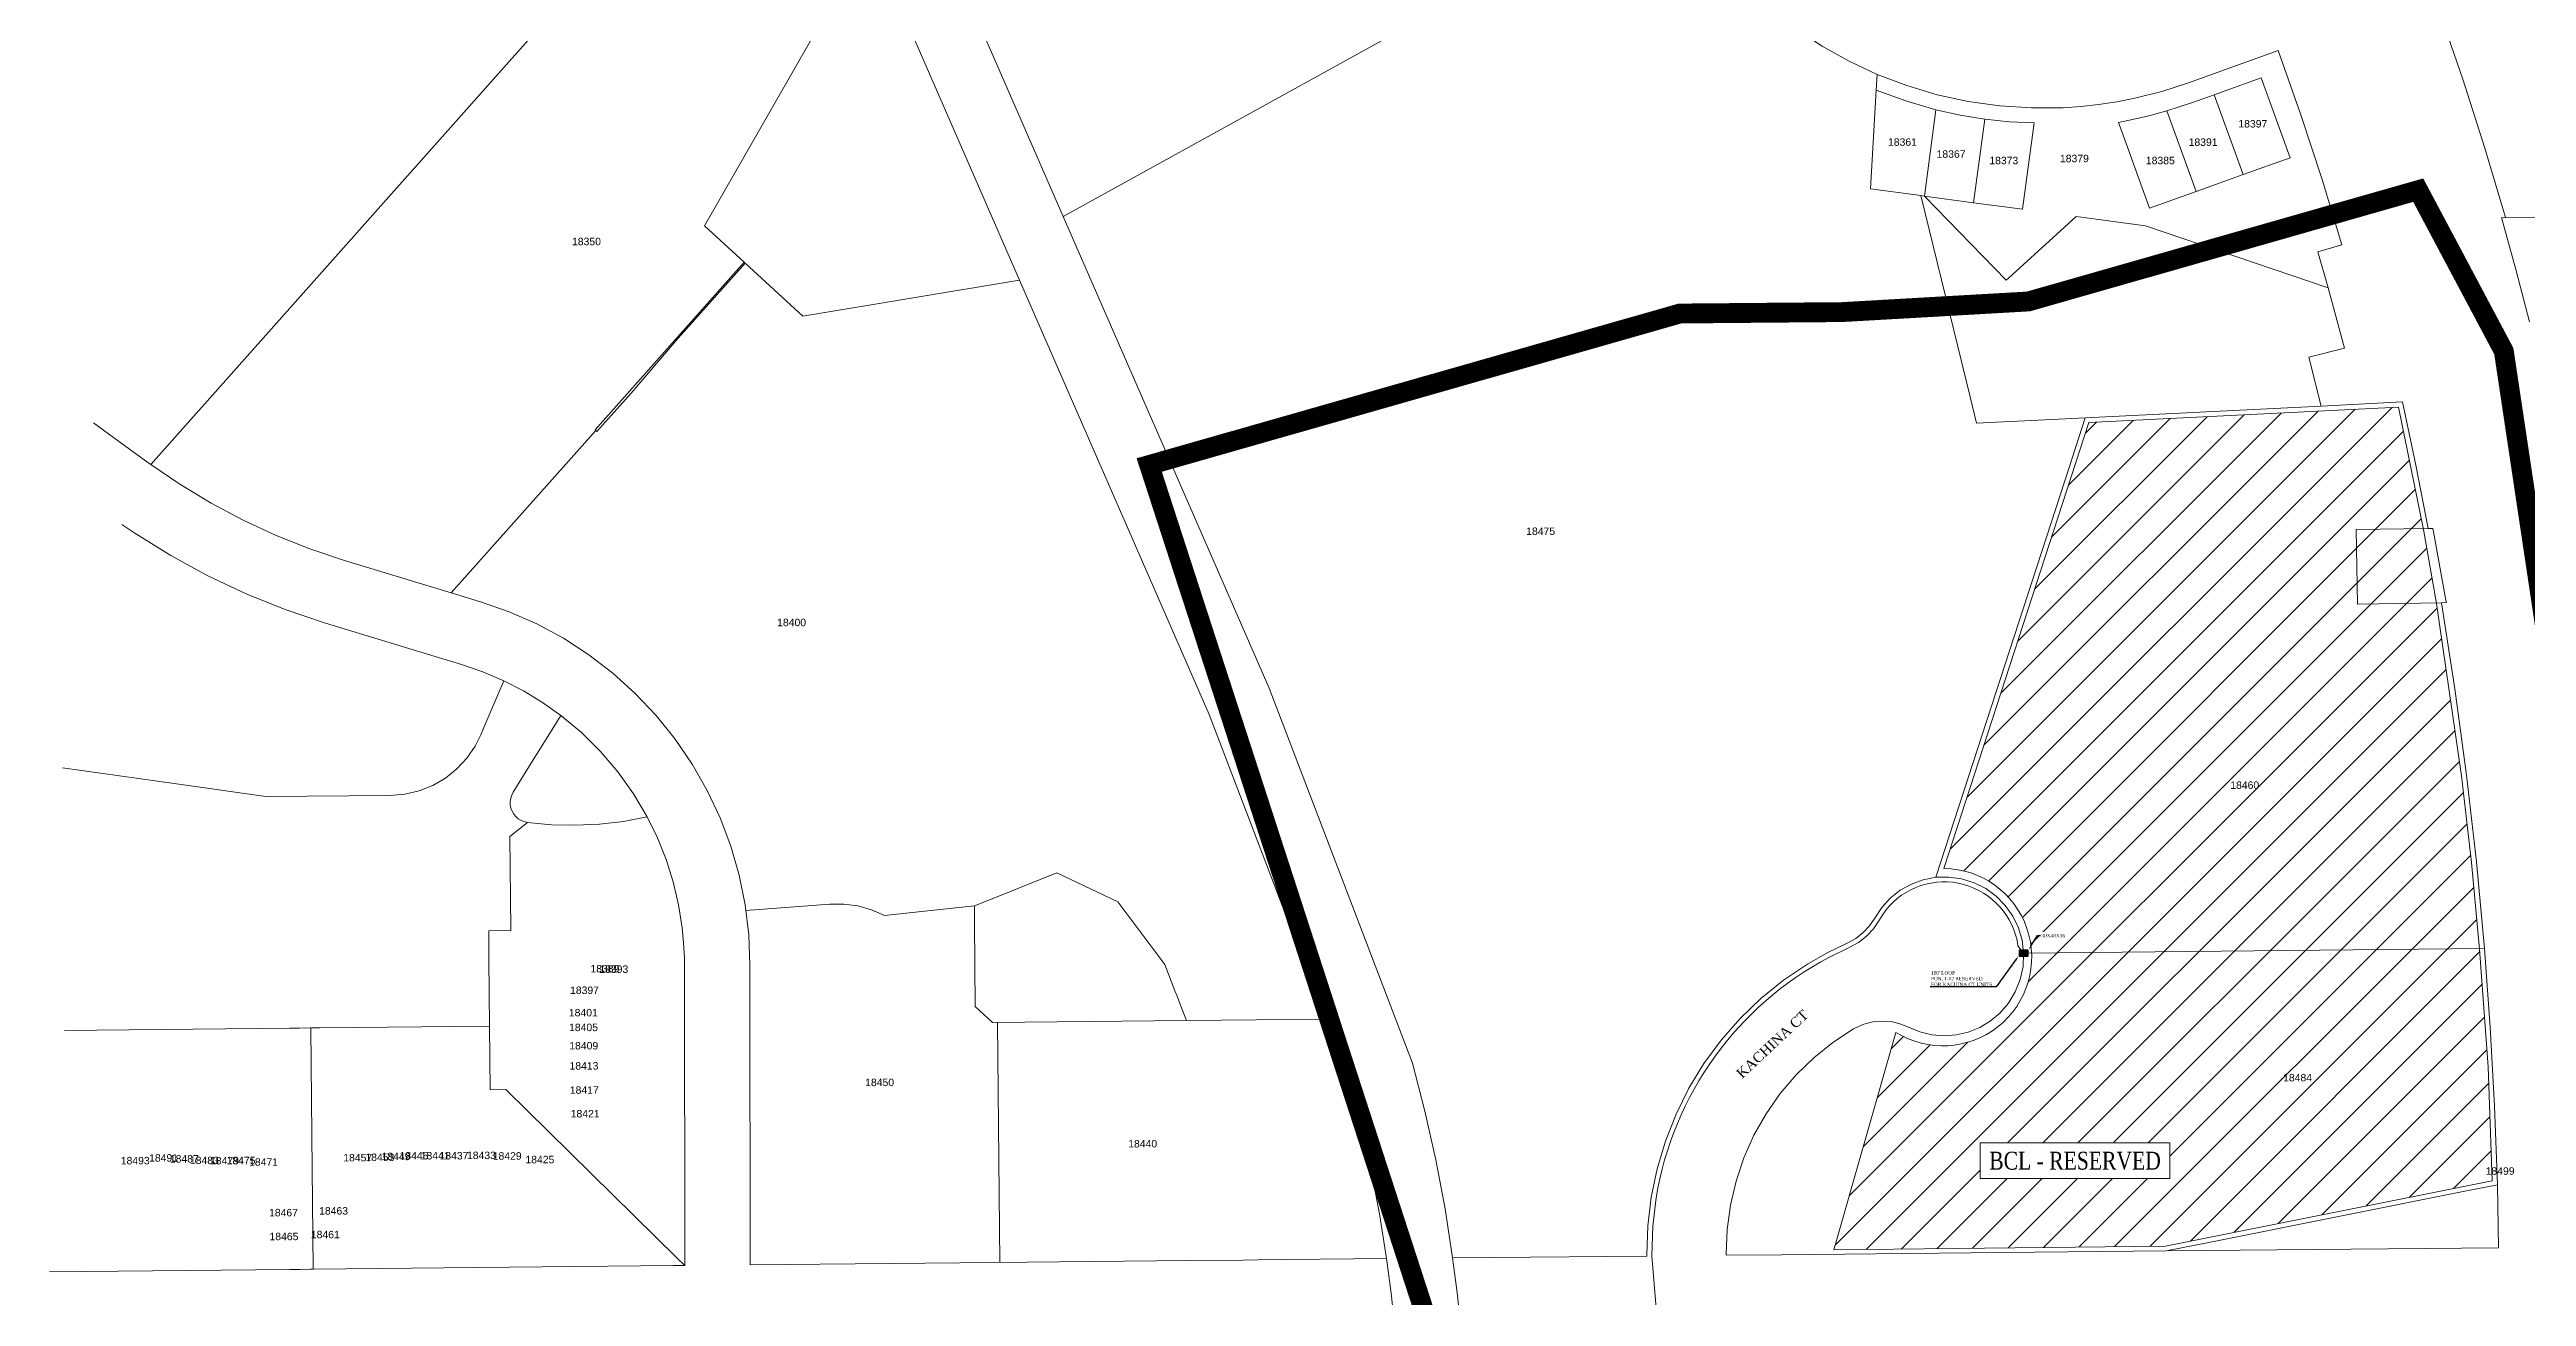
# Model space of a CAD drawing. Header units: feet. Extents: x 865220 to 2821149, y -2240498 to 944432.
# Drawn here: x 2809917 to 2812411, y 941861 to 943117 of the extents above; entities that cross this region are included whole.
import ezdxf
from ezdxf import colors
from ezdxf.entities.mleader import LeaderData, LeaderLine
from ezdxf.enums import TextEntityAlignment as Align
from ezdxf.lldxf.tags import DXFTag
from ezdxf.math import Vec2, Vec3

# ---------------------------------------------------------------- set-up
doc = ezdxf.new("R2010")
doc.units = ezdxf.units.FT
doc.header["$LTSCALE"] = 0.015
doc.header["$MEASUREMENT"] = 0
for name, color, linetype in [('288A', 112, '288A'), ('Dakota County Addresses', 7, 'Continuous'), ('Dakota County Parcels', 7, 'Continuous'), ('DETAIL', 7, 'Continuous'), ('NOTES', 7, 'Continuous'), ('STREET NAME', 7, 'Continuous'), ('TELEPHONE STRUCT-PROP', 6, 'Continuous')]:
    doc.layers.add(name, color=color, linetype=linetype)
doc.layers.add('RUNNING LINE (UNDERGROUND)', color=10, linetype='Continuous', lineweight=40)
doc.layers.add('WORK BOUNDARY', color=110, linetype='Continuous', lineweight=40)
doc.styles.add('Dimensions 100', font='arial.ttf')
doc.styles.add('Line', font='txt.shx', dxfattribs={"height": 3})
doc.styles.add('SIMPLEX', font='times.ttf', dxfattribs={"width": 0.8})
doc.styles.get("Standard").update_dxf_attribs({"font": 'times.ttf'})
doc.styles.add('Utilities', font='arial.ttf', dxfattribs={"height": 2.5})
tags = doc.linetypes.add('288A', pattern='A,80,-5,["288A",Line,S=1.5,R=0,X=0,Y=-1.5],-24', length=109).pattern_tags.tags
tags[6] = DXFTag(74, 10)

# ---------------------------------------------------------------- blocks, each defined once
blk = doc.blocks.new('ACMAP_ANN_TEMPLATE_Dakota County Addresses')
at = {"layer": 'Dakota County Addresses', "style": 'Dimensions 100'}
blk.add_attdef('DakotaCountyAddress', text='', height=50, dxfattribs=at).set_placement((0, 0), align=Align.CENTER)
blk = doc.blocks.new('NEW HH')
at = {"ltscale": 40, "true_color": 0xffffff}
h = blk.add_hatch(color=7, dxfattribs=at)
h.dxf.hatch_style = 1
h.paths.add_polyline_path([(-0.06105542969374866, -0.03052771484690631, 0.4142135623730951), (-0.04579157227031772, -0.04579157227033726), (0.04579157227026798, -0.04579157227033726, 0.4142135623730951), (0.06105542969369893, -0.03052771484690631), (0.06105542969369893, 0.03052771484699512, 0.4142135623736632), (0.04579157227023838, 0.04579157227042607), (-0.04579157227034732, 0.04579157227024844, 0.414213562372527), (-0.06105542969374866, 0.03052771484681749)])
at = {"layer": 'RUNNING LINE (UNDERGROUND)', "color": 6, "lineweight": 0, "const_width": 0.005, "flags": 128}
blk.add_lwpolyline([(-0.06105542969374866, 0.03052771484681749), (-0.06105542969374866, -0.03052771484690631, 0.414213562373095), (-0.04579157227031772, -0.04579157227033726), (0.04579157227026798, -0.04579157227033726, 0.414213562373095), (0.06105542969369893, -0.03052771484690631), (0.06105542969369893, 0.03052771484699512, 0.414213562373095), (0.04579157227026798, 0.04579157227042607), (-0.04579157227031772, 0.04579157227024844, 0.414213562373095)], format="xyb", close=True, dxfattribs=at)
at = {"layer": 'TELEPHONE STRUCT-PROP', "color": 18, "true_color": 0x000000, "style": 'Utilities'}
blk.add_text('HH', height=0.05, dxfattribs=at).set_placement((-2.486899575160351e-14, -4.440892098500626e-14), align=Align.MIDDLE_CENTER)

msp = doc.modelspace()

# ---------------------------------------------------------------- hatches: boundary and pattern name
at = {"layer": 'NOTES', "ltscale": 100}
h = msp.add_hatch(dxfattribs=at)
h.set_pattern_fill('ANSI31', color=5, scale=200)
h.set_pattern_definition([(45, (0, 0), (-17.67766952966369, 17.67766952966369), [])])
edge = h.paths.add_edge_path()
edge.add_arc((2811823.531900311, 942202.5702931196), 89.32654450054983, -122.01079658549872, 89.36596977052028, ccw=False)
edge.add_line((2811776.181769785, 942126.8260082422), (2811713.722273948, 941907.9198131808))
edge.add_line((2811713.722273948, 941907.9198131808), (2812047.716440373, 941911.6494140569))
edge.add_line((2812047.716440373, 941911.6494140569), (2812376.66353693, 941977.3164067514))
edge.add_line((2812376.66353693, 941977.3164067514), (2812372.61251973, 942092.0253486758))
edge.add_line((2812372.61251973, 942092.0253486758), (2812363.97565, 942210.6882744652))
edge.add_line((2812363.97565, 942210.6882744652), (2812355.725407891, 942297.983828557))
edge.add_line((2812355.725407891, 942297.983828557), (2812345.72918039, 942385.0753253772))
edge.add_line((2812345.72918039, 942385.0753253772), (2812320.495398729, 942558.6669893662))
edge.add_line((2812320.495398729, 942558.6669893662), (2812307.281731389, 942633.3176653084))
edge.add_line((2812307.281731389, 942633.3176653084), (2812282.359153914, 942756.4362299441))
edge.add_line((2812282.359153914, 942756.4362299441), (2811970.377581402, 942740.8488815483))
edge.add_line((2811970.377581402, 942740.8488815483), (2811824.520360091, 942291.8913684584))
edge = h.paths.add_edge_path()
edge.add_line((2811907.910289391, 941389.6446219619), (2811957.850479385, 941403.6758497447))
edge.add_line((2811957.850479385, 941403.6758497447), (2812020.367853585, 941465.5268744095))
edge.add_line((2812020.367853585, 941465.5268744095), (2812084.65269299, 941450.0272139836))
edge.add_line((2812084.65269299, 941450.0272139836), (2812149.931542415, 941443.4673382636))
edge.add_line((2812149.931542415, 941443.4673382636), (2812196.387883647, 941456.268197336))
edge.add_line((2812196.387883647, 941456.268197336), (2812259.581083691, 941519.5937957424))
edge.add_line((2812259.581083691, 941519.5937957424), (2812308.375223604, 941546.6207368033))
edge.add_line((2812308.375223604, 941546.6207368033), (2812365.693296203, 941547.3332454719))
edge.add_line((2812365.693296203, 941547.3332454719), (2812363.113884781, 941754.7636066456))
edge.add_line((2812363.113884781, 941754.7636066456), (2811608.96125067, 941747.3634697155))
edge.add_arc((2811868.721036449, 941776.8869044078), 261.4321699870367, 186.4842228581033, 245.0464453503007)
edge.add_arc((2811584.891675707, 941217.6842251945), 365.9390698502999, 28.028803755568617, 61.69145382223911, ccw=False)

# ---------------------------------------------------------------- linework, layer by layer
at = {"layer": '288A', "lineweight": 5, "ltscale": 50, "flags": 128}
msp.add_lwpolyline([(2813070.424256932, 938894.8253716899), (2813053.581821398, 938890.314079932), (2812965.596222688, 938890.7915171762), (2812875.607347521, 938891.238310762, -0.08432377265776943), (2812816.427410745, 938901.4886930747), (2812801.092475996, 938907.4563053129), (2812784.03166072, 938916.2560737843), (2812767.984156065, 938926.7910127344), (2812753.227351132, 938938.8626130434), (2812738.549860266, 938952.2097327133), (2812686.718042473, 938999.3435024512, 0.1852730655114057), (2812555.25784195, 939050.5322158342), (2812510.773239149, 939050.75347308), (2812407.699962254, 939051.2640303061), (2812381.327872414, 939052.3032534786, -0.1610922281270414), (2812156.969629846, 939145.3038394832), (2812139.065548797, 939161.7757317314), (2812122.177761864, 939179.4054585617), (2812105.454759574, 939199.3157716253), (2812090.695010146, 939219.4663789548), (2812077.292090476, 939240.4440278363), (2812022.633510251, 939332.5108602142), (2811974.141536831, 939414.190201575), (2811831.217937382, 939654.9291202029), (2811785.27902358, 939732.3110288078), (2811729.131965912, 939826.8880687343), (2811701.990269947, 939872.6025057855), (2811702.803425546, 939881.0268270199), (2811714.142491591, 939881.9438836472), (2811795.997005475, 939930.5396148523, 0.2680204782652348), (2811897.306751751, 940111.1062258543), (2811896.188700615, 940201.0888917042), (2811892.589432993, 940490.551455397), (2811891.746927013, 940550.6743207888), (2811889.539662661, 940728.581717298), (2811889.194291607, 940756.4158716594), (2811888.223142273, 940783.2638451151), (2811885.973330684, 940810.0946138912), (2811882.467612119, 940836.6705429822), (2811878.620962197, 940865.8309828906), (2811876.172323499, 940895.0326999362), (2811875.110782407, 940924.3721198558), (2811874.782079526, 940950.8677202261), (2811871.291391447, 941231.8752700016), (2811870.980752022, 941257.2579665352), (2811869.394414059, 941282.0698644046, 0.2336249084927929), (2811751.674338715, 941464.2931622773), (2811704.949466321, 941492.1848896364), (2811680.692956457, 941508.1171724717, -0.2191427037665804), (2811542.68401581, 941752.0555297727), (2811530.312697667, 941901.6357449588), (2811531.249739103, 941931.5594255353), (2811534.665465025, 941960.1631046, -0.2351897430703108), (2811709.169638763, 942202.5443772532), (2811729.854647492, 942212.5538995907), (2811738.552792761, 942217.287142071), (2811746.596847941, 942223.5443919941), (2811753.521915372, 942231.0236139729), (2811765.862630439, 942249.7161501135, -0.6600551345867091), (2811899.072611632, 942214.0194530609), (2811904.767304047, 942206.5366717827)], format="xyb", dxfattribs=at)
at = {"layer": 'Dakota County Parcels', "lineweight": 5}
for p, q in [((2810486.345199396, 943224.7776863177), (2810018.770281129, 942698.5159087006)), ((2810753.097082353, 943206.0868753244), (2810893.612262632, 942884.2305113648)), ((2811406.727555514, 943207.6374432046), (2810937.576820415, 942948.4550523956)), ((2810683.073701807, 943125.3764459912), (2810576.323666461, 942939.0033271734)), ((2812070.736470961, 943082.9339412462), (2812161.133731432, 943115.4848433856)), ((2811757.310032871, 943091.5928452734), (2811756.35986262, 943075.7402939249)), ((2812144.095337244, 943088.0971261088), (2812096.756500643, 943071.0509950195)), ((2812173.058839794, 943007.6624662888), (2812144.095337244, 943088.0971261088)), ((2811756.35986262, 943075.7402939249), (2811750.399298944, 942976.2926496912)), ((2812049.122677074, 943054.7059190844), (2812073.830263543, 943062.7955457915)), ((2812096.756500643, 943071.0509950195), (2812073.830263543, 943062.7955457915)), ((2812125.720003803, 942990.61633568), (2812096.756500643, 943071.0509950195)), ((2811804.772145732, 942968.9687732358), (2811816.490319347, 943055.9652484257)), ((2811854.190293838, 942962.3123052542), (2811865.532007789, 943046.5139978763)), ((2811903.608442028, 942955.6558118437), (2811915.322050745, 943042.6184010257)), ((2812000.377876169, 943043.2465317671), (2812009.684110823, 943044.9904107128)), ((2812004.999886431, 943030.4107751932), (2812000.377876169, 943043.2465317671)), ((2812078.34350915, 942973.556665973), (2812049.122677074, 943054.7059190844)), ((2812031.540893587, 942956.7036269207), (2812004.999886431, 943030.4107751932)), ((2812125.720003803, 942990.61633568), (2812173.058839794, 943007.6624662888)), ((2812078.34350915, 942973.556665973), (2812125.720003803, 942990.61633568)), ((2811750.399298944, 942976.2926496912), (2811801.16513628, 942969.4546360348)), ((2811801.16513628, 942969.4546360348), (2811850.949238829, 942766.672127099)), ((2811801.16513628, 942969.4546360348), (2811804.772145732, 942968.9687732358)), ((2811804.772145732, 942968.9687732358), (2811887.262646988, 942884.3735767689)), ((2811804.772145732, 942968.9687732358), (2811854.190293838, 942962.3123052542)), ((2811854.190293838, 942962.3123052542), (2811903.608442028, 942955.6558118437)), ((2812031.540893587, 942956.7036269207), (2812078.34350915, 942973.556665973)), ((2810616.167480978, 942902.4828803514), (2810576.323666461, 942939.0033271734)), ((2810937.579853953, 942948.4540028435), (2811144.981097951, 942473.3923032891)), ((2811938.317251572, 942930.7329188709), (2811957.735180068, 942948.3650992375)), ((2811957.735180068, 942948.3650992375), (2811977.77257766, 942945.6661173564)), ((2811977.77257766, 942945.6661173564), (2812027.416387215, 942938.9792364289)), ((2812027.416387215, 942938.9792364289), (2812211.537676734, 942876.6764215131)), ((2811889.383983223, 942886.299835549), (2811938.317251572, 942930.7329188709)), ((2812225.178455602, 942919.9280709226), (2812201.184111438, 942912.9185739432)), ((2812211.537676734, 942876.6764215131), (2812201.184111438, 942912.9185739432)), ((2810466.092290017, 942733.5267783937), (2810616.167480978, 942902.4828803514)), ((2810617.140461002, 942901.5910568212), (2810549.888252133, 942825.8778606218)), ((2810617.140461002, 942901.5910568212), (2810616.167480978, 942902.4828803514)), ((2810675.427566315, 942848.1656979148), (2810617.140461002, 942901.5910568212)), ((2810675.427566315, 942848.1656979148), (2810893.612262632, 942884.2305113648)), ((2811084.506939265, 942446.9775390935), (2810893.612262632, 942884.2305113648)), ((2811887.262646988, 942884.3735767689), (2811889.383983223, 942886.299835549)), ((2812227.859330093, 942815.9001871806), (2812211.537676734, 942876.6764215131)), ((2810549.888252133, 942825.8778606218), (2810502.262031424, 942770.5778252792)), ((2812227.859330093, 942815.9001871806), (2812192.035809658, 942806.6606107813)), ((2812204.281288245, 942757.5415112537), (2812192.035809658, 942806.6606107813)), ((2810502.262031424, 942770.5778252792), (2810467.918782035, 942731.9138697174)), ((2811850.949238829, 942766.672127099), (2811857.445156217, 942740.2127304387)), ((2811912.649389293, 942742.9708786805), (2812204.281288245, 942757.5415112537)), ((2812204.281288245, 942757.5415112537), (2812286.406236647, 942761.6446686281)), ((2810321.308640421, 942569.3513420906), (2810466.697839784, 942732.9888814215)), ((2810466.697839784, 942732.9888814215), (2810466.092290017, 942733.5267783937)), ((2810466.697839784, 942732.9888814215), (2810467.918782035, 942731.9138697174)), ((2811857.445156217, 942740.2127304387), (2811877.426477851, 942741.2110464957)), ((2811877.426477851, 942741.2110464957), (2811912.649389293, 942742.9708786805)), ((2810018.770281129, 942698.5159087006), (2810014.43153349, 942701.6598996755)), ((2812239.59701112, 942633.0732324694), (2812240.811962438, 942558.091445369)), ((2812316.931424676, 942634.3262942804), (2812312.19450466, 942634.2495568891)), ((2810321.308640421, 942569.3513420906), (2810213.688322735, 942602.1162303735)), ((2810350.636122906, 942560.4226751451), (2810321.308640421, 942569.3513420906)), ((2812240.811962438, 942558.091445369), (2812325.432303642, 942559.4625491176)), ((2812325.432303642, 942559.4625491176), (2812330.450936688, 942559.5439014602)), ((2810331.415813881, 942497.2910612721), (2810194.467915123, 942538.9846147087)), ((2811144.981097951, 942473.3923032891), (2811289.203588182, 942095.7820468259)), ((2811084.506939265, 942446.9775390935), (2811225.644019487, 942078.0468283158)), ((2810134.349706206, 942364.3854969789), (2810259.751211189, 942365.4336466577)), ((2810380.369642778, 942323.8856844839), (2810397.920287259, 942338.2782838207)), ((2810992.613853552, 942258.1051297721), (2810930.935688464, 942287.3082269293)), ((2811039.70763093, 942195.2739078936), (2810992.613853552, 942258.1051297721)), ((2810617.998699912, 942249.6339413349), (2810702.402268244, 942255.9769757066)), ((2810848.137649126, 942254.0981809136), (2810757.505593462, 942244.4910613385)), ((2810381.301188019, 942229.230744337), (2810358.924747593, 942229.0106174324)), ((2812368.958543084, 942211.1050302137), (2811904.767304047, 942206.5366717775)), ((2810556.401570394, 941891.9700262856), (2810556.064428044, 942194.4212555673)), ((2810849.00862381, 942152.9432352905), (2810866.344990167, 942136.6851974402)), ((2811061.728513644, 942138.7379222598), (2810866.344990167, 942136.6851974402)), ((2810873.733279792, 941895.093680301), (2810871.355040193, 942136.7378217701)), ((2811061.728513644, 942138.7379222598), (2811201.862985767, 942140.2101936277)), ((2810359.869643735, 942133.0215930392), (2810360.499276394, 942069.0326748986)), ((2811733.479452461, 942130.2708896671), (2811735.491757162, 942131.4003231351)), ((2810376.200477608, 942069.1872087766), (2810360.499276394, 942069.0326748986)), ((2812381.810430592, 941973.2452150371), (2812382.982599873, 941909.9500054133)), ((2812382.982599873, 941909.9500054133), (2812048.238262297, 941906.654929341)), ((2810622.393565382, 941892.61959836), (2810868.723052434, 941895.044354235)), ((2810868.723052434, 941895.044354235), (2811064.108049608, 941896.9676012818)), ((2811525.306231318, 941901.5075139266), (2811329.711168146, 941899.582127319)), ((2811525.306231318, 941901.5075139266), (2811525.293383236, 941902.817405795)), ((2811605.293398476, 941902.2948459547), (2811605.280452104, 941903.6045370188))]:
    msp.add_line(p, q, dxfattribs=at)
for points in [[(2810937.576820415, 942948.4550523956), (2810734.629225409, 943413.3180194844), (2810701.594990715, 943488.984841564), (2810495.852941636, 943960.2486472961), (2810491.852146315, 943969.4126785335), (2810454.001148895, 944056.1125745636)], [(2811606.191246692, 943199.070368116), (2811627.904603032, 943176.742736594), (2811651.177291725, 943156.0455163319), (2811675.88719603, 943137.0873099838), (2811701.904657852, 943119.9675952543), (2811729.093158066, 943104.776202881), (2811757.310032871, 943091.5928452734)], [(2812390.023636532, 942947.438162015), (2812369.253617987, 943017.2509882536), (2812346.972802423, 943086.5964262236), (2812323.191693274, 943155.4417854745)], [(2812225.178455602, 942919.9280709226), (2812205.234427693, 942985.5679709774), (2812183.882891987, 943050.7636208658), (2812161.133731432, 943115.4848433856)], [(2811757.310032871, 943091.5928452734), (2811787.180296408, 943080.2239978511), (2811817.812555858, 943071.1054446746), (2811849.037545028, 943064.2875725713), (2811880.682722417, 943059.8080553834), (2811912.573224695, 943057.691645806), (2811944.532832914, 943057.9500385833)], [(2812016.892741573, 943067.4271692645), (2812044.067484098, 943074.3024945718), (2812070.736470961, 943082.9339412462)], [(2811756.35986262, 943075.7402939249), (2811786.072995053, 943064.7821445104), (2811816.490319347, 943055.9652484257)], [(2811944.532832914, 943057.9500385833), (2811962.39290567, 943059.1319161032), (2811980.18831023, 943061.0561328132)], [(2811980.18831023, 943061.0561328132), (2811998.609560731, 943063.8439316985), (2812016.892741573, 943067.4271692645)], [(2811816.490319347, 943055.9652484257), (2811840.878450315, 943050.550985967), (2811865.532007789, 943046.5139978763)], [(2811865.532007789, 943046.5139978763), (2811890.372329876, 943043.8670805481), (2811915.322050745, 943042.6184010257)], [(2812009.684110823, 943044.9904107128), (2812029.514312672, 943049.3979078953), (2812049.122677074, 943054.7059190844)], [(2812414.080687307, 942842.393980534), (2812400.404327893, 942895.0089322005), (2812385.876139909, 942947.3950730723)], [(2812424.083178464, 942947.7755260181), (2812385.930667772, 942947.1984549996)], [(2812312.19450466, 942634.2495568891), (2812299.793266192, 942698.0492058408), (2812286.405300748, 942761.6491146435)], [(2810014.43153349, 942701.6598996755), (2809986.152158401, 942722.3256753546), (2809961.004472791, 942740.7029045236)], [(2811966.688960504, 942745.6753454779), (2811950.789275365, 942696.7597750735), (2811816.275974136, 942282.9278293077)], [(2810213.688322735, 942602.1162303735), (2810178.955558647, 942613.7424740244), (2810144.913358107, 942627.2577628132), (2810111.664374666, 942642.6213416916), (2810079.308869952, 942659.7868821297), (2810047.944411319, 942678.7026217927), (2810018.770281129, 942698.5159087006)], [(2810194.467915123, 942538.9846147087), (2810154.104795081, 942552.5670549248), (2810114.598612301, 942568.470692036), (2810076.082725843, 942586.641840962), (2810038.687151884, 942607.0191622612), (2810002.538124811, 942629.5338692714), (2809989.635974062, 942638.2987969492)], [(2812312.19450466, 942634.2495568891), (2812287.784584694, 942633.8540541616), (2812239.59701112, 942633.0732324694)], [(2812330.450938342, 942559.5438916732), (2812330.028396124, 942562.0442678083), (2812317.61726045, 942630.7624763299), (2812316.931424526, 942634.3262950603)], [(2810622.056941739, 942194.4947762091), (2810620.806078041, 942224.9568047312), (2810617.136355218, 942255.2228415806), (2810611.071024522, 942285.1011217397), (2810602.648515729, 942314.402337027), (2810591.922193657, 942342.9408355218), (2810578.960020022, 942370.5357978542), (2810563.844122876, 942397.0123828512), (2810546.670276212, 942422.2028354008), (2810527.547293161, 942445.9475492511), (2810506.596336536, 942468.096078356), (2810483.950151185, 942488.5080900278), (2810459.752222877, 942507.054254153), (2810434.155869196, 942523.6170625698), (2810407.323268139, 942538.0915736158), (2810379.424430545, 942550.3860770625), (2810350.636122906, 942560.4226751451)], [(2812325.432303642, 942559.4625491176), (2812338.931015849, 942472.7179522302), (2812350.687993228, 942385.7201731477), (2812360.698510179, 942298.5041804102), (2812368.958543084, 942211.1050302137)], [(2810374.076010005, 942480.8569184553), (2810353.042500353, 942489.8438820962), (2810331.415813881, 942497.2910612721)], [(2810350.965707962, 942426.3737249535), (2810354.145402412, 942433.8700281207), (2810374.076010005, 942480.8569184553)], [(2810374.076010005, 942480.8569184553), (2810394.043344288, 942470.5796305474), (2810413.233107292, 942458.9147225369), (2810431.549025956, 942445.9207160596)], [(2810431.549025956, 942445.9207160596), (2810416.795276528, 942422.1477161881), (2810411.138995183, 942413.0336356771), (2810405.482713854, 942403.9195551809), (2810383.589868617, 942368.6432636988)], [(2810431.549025956, 942445.9207160596), (2810452.281596412, 942428.6313761596), (2810471.467821133, 942409.6406013493), (2810488.968532857, 942389.0861412336), (2810504.656790192, 942367.1170875814), (2810518.418798388, 942343.8927929599)], [(2810350.965707962, 942426.3737249535), (2810350.125654092, 942424.4498507541), (2810345.360298184, 942415.169030187), (2810337.006269226, 942402.9726254467), (2810326.945313368, 942392.1412241173), (2810315.397340271, 942382.9115760301), (2810302.614762397, 942375.4854203064), (2810288.876977865, 942370.0250758429), (2810274.484263447, 942366.6498933483), (2810259.751211189, 942365.4336466577)], [(2809929.69145158, 942393.0582515609), (2810044.504891389, 942376.9727161874), (2810134.349706206, 942364.3854969789)], [(2810383.589868617, 942368.6432636988), (2810382.080740646, 942365.6894466106), (2810381.080605586, 942362.5268159707), (2810380.616976965, 942359.2423751999), (2810380.70260913, 942355.9264786777), (2810381.335146353, 942352.6703461122), (2810382.497187644, 942349.5635531296), (2810384.156765456, 942346.6915670384), (2810386.268225105, 942344.1333956805), (2810388.773480711, 942341.9594138686), (2810391.603613141, 942340.2294274506), (2810394.680765965, 942338.9910280567), (2810397.920287259, 942338.2782838207)], [(2810397.920287259, 942338.2782838207), (2810422.056633678, 942335.9189614591), (2810446.300170353, 942335.302074333), (2810470.525272117, 942336.4308190208), (2810494.60640934, 942339.2993466158), (2810518.418798388, 942343.8927929599)], [(2810518.418798388, 942343.8927929599), (2810528.796989898, 942322.6828145396), (2810537.567580744, 942300.7591566343), (2810544.681906678, 942278.2434643072), (2810550.100493357, 942255.2606675003), (2810553.793275389, 942231.938287982), (2810555.237086261, 942216.9487086062), (2810555.966464409, 942201.9546577197), (2810556.064428044, 942194.4212555673)], [(2810380.369642778, 942323.8856844839), (2810381.285224384, 942230.8535361749), (2810381.301188019, 942229.230744337)], [(2810930.935688464, 942287.3082269293), (2810854.221085464, 942256.5382440959), (2810848.137649126, 942254.0981809136)], [(2811904.767304047, 942206.5366717775), (2811903.18387815, 942219.5345304061), (2811899.501187366, 942232.099933536), (2811893.81790692, 942243.8961995293), (2811886.286316547, 942254.60725527), (2811877.108220187, 942263.9461051163), (2811866.529538834, 942271.6625207823), (2811854.833721238, 942277.5497460116), (2811842.334149064, 942281.4500365269), (2811829.365740054, 942283.2588865955), (2811816.275974136, 942282.9278293077)], [(2811780.543944275, 942270.0042488922), (2811770.475099998, 942262.0750906181), (2811761.801528892, 942252.6399255667), (2811754.745800441, 942241.9408662294)], [(2811816.275974136, 942282.9278293077), (2811803.724827514, 942280.5503731568), (2811791.712065745, 942276.2055907969), (2811780.543944275, 942270.0042488922)], [(2810757.505593462, 942244.4910613385), (2810744.473480991, 942250.2466220234), (2810730.7647352, 942254.1238276635), (2810716.648586955, 942256.0465324495), (2810702.402268244, 942255.9769757066)], [(2810848.137649126, 942254.0981809136), (2810848.18870512, 942248.1691632879), (2810848.281550928, 942237.3838681777), (2810849.00862381, 942152.9432352905)], [(2811727.569439814, 942217.0027232778), (2811735.804717223, 942221.4840884034), (2811743.205051131, 942227.2406052027), (2811749.574860693, 942234.1201367241), (2811754.745800441, 942241.9408662294)], [(2810358.924747593, 942229.0106174324), (2810359.055624209, 942215.7151081648), (2810359.20325279, 942200.7174447526), (2810359.869643735, 942133.0215930392)], [(2811686.982098223, 942195.643106566), (2811706.915189353, 942207.0080849354), (2811727.569439814, 942217.0027232778)], [(2812368.958543084, 942211.1050302137), (2812374.723251319, 942131.9030546334), (2812379.007712018, 942052.607228664), (2812381.810430592, 941973.2452150371)], [(2810622.056941739, 942194.4947762091), (2810622.061268406, 942190.6274096009), (2810622.072486274, 942180.6238721956), (2810622.393565382, 941892.61959836)], [(2811039.70763093, 942195.2739078936), (2811050.084422232, 942168.6327933942), (2811052.234910273, 942163.1112933506), (2811056.715518142, 942151.608230171), (2811061.728513644, 942138.7379222598)], [(2811525.293383236, 941902.817405795), (2811526.259043627, 941931.934824941), (2811529.713486655, 941960.8627254788), (2811535.631356406, 941989.3887737889), (2811543.969215179, 942017.3035858881), (2811554.665862305, 942044.4022643056), (2811567.642783382, 942070.4859020722), (2811582.804726568, 942095.3630427208), (2811600.040401733, 942118.8510855634), (2811619.223297354, 942140.7776260313), (2811640.212609116, 942160.9817211677), (2811662.854273416, 942179.3150708836), (2811686.982098223, 942195.643106566)], [(2811880.630442274, 942146.0746664193), (2811889.412495877, 942156.1874247056), (2811896.384151053, 942167.6236990292), (2811901.3499585, 942180.0628751938), (2811904.170702547, 942193.156222773), (2811904.767304047, 942206.5366717775)], [(2811735.491757162, 942131.4003231351), (2811743.936914539, 942135.0851570007), (2811752.861114976, 942137.3780439135), (2811762.036572493, 942138.2204590153), (2811771.229087894, 942137.590900087), (2811780.204026591, 942135.5054362987), (2811788.732307536, 942132.0172981259)], [(2811788.732307536, 942132.0172981259), (2811800.186442729, 942127.2988878537), (2811812.23172762, 942124.4054953319), (2811824.579303532, 942123.406507184), (2811836.933062534, 942124.3258802008), (2811848.996748418, 942127.141566829), (2811860.481061236, 942131.7860439506), (2811871.11059501, 942138.1479320799), (2811880.630442274, 942146.0746664193)], [(2809931.811362379, 942128.8085767825), (2810158.552404813, 942131.0402382065), (2810168.550838615, 942131.1386575263), (2810179.901582274, 942131.2503797833)], [(2810179.901582274, 942131.2503797833), (2810188.547581446, 942131.3354701076), (2810359.869643735, 942133.0215930392)], [(2810179.901582274, 942131.2503797833), (2810180.964366029, 942023.2660646748), (2810182.292825463, 941888.2873484504)], [(2811605.280452104, 941903.6045370188), (2811606.218945603, 941928.3723640975), (2811609.511732627, 941952.9382670496), (2811615.128885812, 941977.078971864), (2811623.019352133, 942000.5750691157), (2811633.111416946, 942023.2130080138), (2811645.313355755, 942044.7870373961), (2811659.5142679, 942065.1010757249), (2811675.585084491, 942083.9704932508), (2811693.379741486, 942101.2237900284), (2811712.736507239, 942116.7041547012), (2811733.479452461, 942130.2708896671)], [(2811289.203588182, 942095.7820468259), (2811301.841864409, 942047.2804979507), (2811312.814116106, 941998.3751207564), (2811322.107507842, 941949.1231253569), (2811329.711168146, 941899.582127319)], [(2810376.200477608, 942069.1872087766), (2810548.428339558, 941899.8112255794), (2810556.401570394, 941891.9700262856)], [(2811225.644019487, 942078.0468283158), (2811237.222786825, 942033.7516303074), (2811247.346493667, 941989.10140136), (2811256.004305825, 941944.143925437), (2811263.186957868, 941898.9273153518)], [(2812381.810430592, 941973.2452150371), (2812349.101474429, 941966.7155909475), (2812091.409380767, 941915.2730941225), (2812048.238262297, 941906.654929341)], [(2810182.292825463, 941888.2873484504), (2810179.119430529, 941888.2561244566), (2810168.934551622, 941888.155896784), (2810158.749572731, 941888.0556682509), (2809916.674108969, 941885.6727373276)], [(2810556.401570394, 941891.9700262856), (2810544.813514979, 941891.8559713189), (2810182.292825463, 941888.2873484504)], [(2811064.108049608, 941896.9676012818), (2811118.693460093, 941897.5049302999), (2811133.707770013, 941897.6527209554), (2811163.13588467, 941897.9424830612), (2811263.186957868, 941898.9273153518)], [(2811276.295412902, 941749.0657139842), (2811274.534859976, 941786.5713782359), (2811271.76911377, 941824.016338696), (2811267.982466555, 941861.5296168674), (2811263.186957868, 941898.9273153518)], [(2811338.239981185, 941824.670679712), (2811338.239871172, 941824.6718787078), (2811334.457177935, 941862.1818407786), (2811329.711168146, 941899.582127319)], [(2812048.238262297, 941906.654929341), (2811883.002690857, 941905.0284287904), (2811661.201399036, 941902.8451238435), (2811605.293398476, 941902.2948459547)]]:
    msp.add_lwpolyline(points, dxfattribs=at)
at = {"layer": 'NOTES', "color": 5, "lineweight": 5, "ltscale": 50, "flags": 128}
msp.add_lwpolyline([(2811824.520360091, 942291.8913684584, -1.31956349087883), (2811776.181769785, 942126.8260082422), (2811713.722273948, 941907.9198131808), (2812047.716440373, 941911.6494140569), (2812376.66353693, 941977.3164067514), (2812372.61251973, 942092.0253486758), (2812363.97565, 942210.6882744652), (2812355.725407891, 942297.983828557), (2812345.72918039, 942385.0753253772), (2812320.495398729, 942558.6669893662), (2812307.281731389, 942633.3176653084), (2812282.359153914, 942756.4362299441), (2811970.377581402, 942740.8488815483), (2811824.520360091, 942291.8913684584)], format="xyb", close=True, dxfattribs=at)
at = {"layer": 'WORK BOUNDARY', "lineweight": 100, "const_width": 20}
msp.add_lwpolyline([(2816268.468868925, 941081.9450371091), (2813842.005660736, 941062.6304296975), (2813848.550197875, 940518.0965683286), (2813150.452444917, 940519.432699179), (2813138.136677608, 941860.7731018995), (2812911.512325561, 941862.0778354795), (2812585.90672403, 941864.6785753227), (2812526.554818616, 941906.0048937064), (2812484.766951306, 942180.1580877726), (2812439.817925528, 942469.3674113613), (2812388.332124592, 942812.8218047891), (2812302.133113432, 942974.9625655424), (2811909.611616252, 942862.8721245986), (2811722.027819846, 942852.1561978396), (2811558.577370083, 942850.7051166382), (2811024.131706736, 942698.137582646), (2811324.341783015, 941774.0834791672), (2811321.192061042, 941576.5936331239), (2811268.972456243, 940925.3896018092), (2811262.26879041, 940576.2804271069), (2811264.123786471, 940364.9168428753)], dxfattribs=at)

# ---------------------------------------------------------------- block references
at = {"lineweight": 5, "xscale": 80, "yscale": 80, "zscale": 40}
msp.add_blockref('NEW HH', (2811904.767304047, 942206.5366717775), dxfattribs=at)
at = {"layer": 'Dakota County Addresses', "lineweight": 5, "xscale": 0.15, "yscale": 0.15, "zscale": 0.15}
for p, values in [((2812135.560585737, 943038.055359089), {'DakotaCountyAddress': '18397'}), ((2811782.730045678, 943019.6515692894), {'DakotaCountyAddress': '18361'}), ((2811831.669400232, 943007.567842291), {'DakotaCountyAddress': '18367'}), ((2811884.745349463, 943001.0828566153), {'DakotaCountyAddress': '18373'}), ((2811955.884306192, 943003.0998955418), {'DakotaCountyAddress': '18379'}), ((2812042.406166714, 943001.081463923), {'DakotaCountyAddress': '18385'}), ((2812085.495556076, 943019.5376194802), {'DakotaCountyAddress': '18391'}), ((2810457.406528689, 942919.4884517465), {'DakotaCountyAddress': '18350'}), ((2811418.332117708, 942627.7119882752), {'DakotaCountyAddress': '18475'}), ((2810664.007836837, 942535.8499596056), {'DakotaCountyAddress': '18400'}), ((2812127.403367926, 942372.0150488701), {'DakotaCountyAddress': '18460'}), ((2810475.981927772, 942187.163693608), {'DakotaCountyAddress': '18389'}), ((2810484.91932969, 942186.6777320292), {'DakotaCountyAddress': '18393'}), ((2810455.407610281, 942165.4763478872), {'DakotaCountyAddress': '18397'}), ((2810454.252732231, 942142.9202523131), {'DakotaCountyAddress': '18401'}), ((2810454.435200281, 942128.0368035894), {'DakotaCountyAddress': '18405'}), ((2810454.661315146, 942109.5814911474), {'DakotaCountyAddress': '18409'}), ((2810454.908905366, 942089.339730521), {'DakotaCountyAddress': '18413'}), ((2812180.615947997, 942077.46661612), {'DakotaCountyAddress': '18484'}), ((2810455.208055271, 942064.9310995911), {'DakotaCountyAddress': '18417'}), ((2810752.641604221, 942072.6647655007), {'DakotaCountyAddress': '18450'}), ((2810456.094968359, 942041.1247898352), {'DakotaCountyAddress': '18421'}), ((2811017.580849931, 942010.9039025318), {'DakotaCountyAddress': '18440'}), ((2810002.957576923, 941993.8961740185), {'DakotaCountyAddress': '18493'}), ((2810031.504362037, 941996.6273596932), {'DakotaCountyAddress': '18491'}), ((2810052.355996759, 941995.6918363471), {'DakotaCountyAddress': '18487'}), ((2810072.619226745, 941994.1536643293), {'DakotaCountyAddress': '18483'}), ((2810092.867913536, 941993.8062209052), {'DakotaCountyAddress': '18479'}), ((2810109.537467794, 941994.0101625223), {'DakotaCountyAddress': '18475'}), ((2810132.182152246, 941992.5014189307), {'DakotaCountyAddress': '18471'}), ((2810227.057914447, 941996.8515518282), {'DakotaCountyAddress': '18457'}), ((2810249.353541913, 941997.2659084995), {'DakotaCountyAddress': '18453'}), ((2810265.566129658, 941998.1366070111), {'DakotaCountyAddress': '18449'}), ((2810283.720303818, 941998.8309481677), {'DakotaCountyAddress': '18445'}), ((2810305.030087229, 941998.8168190208), {'DakotaCountyAddress': '18441'}), ((2810323.952469098, 941998.8175072346), {'DakotaCountyAddress': '18437'}), ((2810351.626305095, 941999.1905403335), {'DakotaCountyAddress': '18433'}), ((2810377.552442473, 941998.5989027631), {'DakotaCountyAddress': '18429'}), ((2810410.467596878, 941994.9747259703), {'DakotaCountyAddress': '18425'}), ((2812384.59922918, 941983.400216752), {'DakotaCountyAddress': '18499'}), ((2810152.306344161, 941941.5411056925), {'DakotaCountyAddress': '18467'}), ((2810202.708011561, 941943.3307158102), {'DakotaCountyAddress': '18463'}), ((2810152.748692689, 941917.5056959663), {'DakotaCountyAddress': '18465'}), ((2810194.406142765, 941919.4302073915), {'DakotaCountyAddress': '18461'})]:
    msp.add_blockref('ACMAP_ANN_TEMPLATE_Dakota County Addresses', p, dxfattribs=at).add_auto_attribs(values)

# ---------------------------------------------------------------- texts
at = {"layer": 'STREET NAME', "lineweight": 5, "ltscale": 40, "insert": (2811614.338066455, 942087.0341858899), "char_height": 10, "attachment_point": 1, "rotation": 43.07369128101762}
msp.add_mtext('KACHINA CT', dxfattribs=at)

# ---------------------------------------------------------------- next in the draw order: texts
at = {"layer": 'NOTES', "color": 5, "lineweight": 5, "ltscale": 0.5, "insert": (2811870.119908012, 942006.567838626), "char_height": 18, "attachment_point": 1, "style": 'SIMPLEX', "bg_fill": 19, "box_fill_scale": 1.5, "bg_fill_color": 256, "bg_fill_transparency": 0}
msp.add_mtext('BCL - RESERVED', dxfattribs=at)

# ---------------------------------------------------------------- next in the draw order: leaders
at = {"layer": 'DETAIL', "lineweight": 5, "ltscale": 5}
ml = msp.add_multileader_mtext('Standard', dxfattribs=at)
ml.set_content("100' LOOP\\PPON, 1-12 RESERVED FOR KACHINA CT UNITS", color=256)
ml.set_leader_properties()
ml.build(insert=Vec2(0, 0))
ml.multileader.update_dxf_attribs({"text_left_attachment_type": 5, "text_right_attachment_type": 5, "dogleg_length": 3})
ctx = ml.context
ctx.base_point, ctx.char_height, ctx.landing_gap_size, ctx.plane_origin = Vec3(2811810.41559117, 942172.621776927), 3.5, 1, Vec3(2811919.999244446, 942180.0503607742)
ctx.left_attachment, ctx.right_attachment = 5, 5
notes = []
notes.append((ctx, [(0, (1, 1, 0), (2811877.110976894, 942172.621776927), (-1, 0), 3, [(0, [(2811899.629307818, 942203.644142254)], 0, [])])]))
ctx.mtext.insert, ctx.mtext.width, ctx.mtext.defined_height, ctx.mtext.flow_direction = Vec3(2811811.41559117, 942188.4884435937), 61.77182046951437, 19.2328982477374, 5
ctx.mtext.has_bg_fill, ctx.mtext.bg_color, ctx.mtext.bg_scale_factor, ctx.mtext.bg_transparency, ctx.mtext.use_window_bg_color = 1, -1027028792, 1.5, 0, 1
for ctx, leaders in notes:
    for number, flags, end, landing, length, lines in leaders:
        leader = LeaderData()
        leader.index, (leader.has_last_leader_line, leader.has_dogleg_vector, leader.attachment_direction) = number, flags
        leader.last_leader_point, leader.dogleg_vector, leader.dogleg_length = Vec3(end), Vec3(landing), length
        for number, points, colour, breaks in lines:
            line = LeaderLine()
            line.index, line.vertices, line.color, line.breaks = number, Vec3.list(points), colors.encode_raw_color(colour), breaks
            leader.lines.append(line)
        ctx.leaders.append(leader)

# ---------------------------------------------------------------- next in the draw order: leaders
ml = msp.add_multileader_mtext('Standard', dxfattribs=at)
ml.set_content('30X48X36', color=256)
ml.set_leader_properties()
ml.build(insert=Vec2(0, 0))
ml.multileader.update_dxf_attribs({"has_text_frame": 1, "text_left_attachment_type": 2, "text_right_attachment_type": 2, "dogleg_length": 3})
ctx = ml.context
ctx.base_point, ctx.char_height, ctx.landing_gap_size, ctx.plane_origin = Vec3(2811921.809245247, 942224.1908855451), 3.5, 1.5, Vec3(2811930.534056287, 942275.9253332047)
ctx.left_attachment, ctx.right_attachment, ctx.text_align_type = 2, 2, 1
notes = []
notes.append((ctx, [(1, (1, 1, 0), (2811918.809245247, 942224.1908855451), (1, 0), 3, [(0, [(2811909.859142102, 942210.2286734818)], 0, [])])]))
ctx.mtext.insert, ctx.mtext.alignment, ctx.mtext.flow_direction = Vec3(2811934.588985694, 942225.9711667275), 2, 5
ctx.mtext.has_bg_fill, ctx.mtext.bg_color, ctx.mtext.bg_scale_factor, ctx.mtext.bg_transparency, ctx.mtext.use_window_bg_color = 1, -1027028792, 1.5, 0, 1
for ctx, leaders in notes:
    for number, flags, end, landing, length, lines in leaders:
        leader = LeaderData()
        leader.index, (leader.has_last_leader_line, leader.has_dogleg_vector, leader.attachment_direction) = number, flags
        leader.last_leader_point, leader.dogleg_vector, leader.dogleg_length = Vec3(end), Vec3(landing), length
        for number, points, colour, breaks in lines:
            line = LeaderLine()
            line.index, line.vertices, line.color, line.breaks = number, Vec3.list(points), colors.encode_raw_color(colour), breaks
            leader.lines.append(line)
        ctx.leaders.append(leader)

doc.saveas('drawing.dxf')
